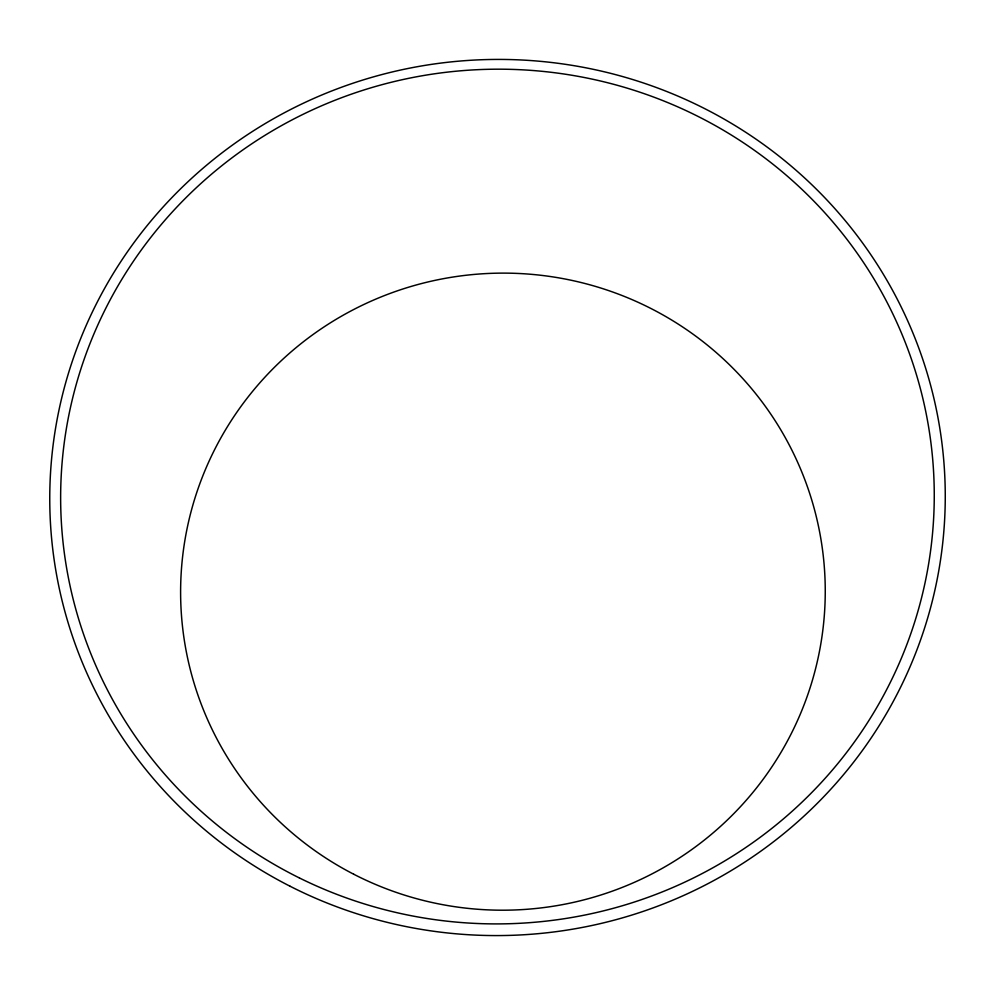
<?xml version="1.0" encoding="UTF-8"?>
<svg xmlns="http://www.w3.org/2000/svg" width="995" height="995" viewBox="0 0 995 995"><rect width="100%" height="100%" fill="white"/><g stroke="black" fill="none" stroke-linecap="round" stroke-linejoin="round"><path stroke-width="1.49" d="M353.673 874.195A322.343 318.537 -3.3 0 0 824.967 577.809A322.343 318.537 -3.3 0 0 330.153 322.977A322.343 318.537 -3.3 0 0 353.673 874.195M289.906 886.159A447.787 438.049 -3.3 0 0 944.877 478.222A447.787 438.049 -3.3 0 0 257.73 128.119A447.787 438.049 -3.3 0 0 289.906 886.159M299.408 877.951A436.842 427.328 -3.3 0 0 933.646 472.812A436.842 427.328 -3.3 0 0 259.285 138.89A436.842 427.328 -3.3 0 0 299.408 877.951"/></g></svg>
